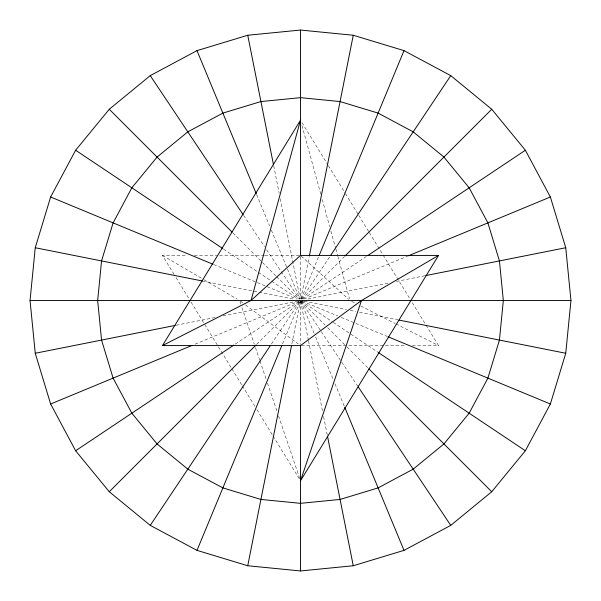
<?xml version="1.0" encoding="UTF-8"?>
<svg xmlns="http://www.w3.org/2000/svg" width="601" height="601" viewBox="0 0 601 601"><rect width="100%" height="100%" fill="white"/><g stroke="black" fill="none" stroke-linecap="round" stroke-linejoin="round"><path stroke-width="0.45" stroke-dasharray="3 2.25" d="M291.891 343.787L300.32 301.424M300.868 298.667L309.252 256.492M282.53 343.877L300.139 301.364M301.214 298.772L318.83 256.251M271.419 344.02L299.982 301.274M301.537 298.945L330.234 255.996M256.672 344.328L299.839 301.161M301.83 299.17L344.328 256.672M235.216 344.125L299.726 301.018M302.844 298.937L366.865 256.154M195.145 344.14L298.772 301.214M303.956 299.073L407.583 256.146M176.161 325.231L215.767 317.358M223.136 315.886L296.834 301.229M307.87 299.035L388.915 282.913M396.284 281.448L424.839 275.769M174.08 274.402L162.458 255.425L186.873 255.425M194.281 255.425L216.736 255.425M219.538 255.425L264.207 255.425M264.816 255.425L300.5 255.425M301.432 345.575L404.961 345.575M412.339 345.575L438.542 345.575L410.934 300.5M202.402 280.99L293.168 299.043M304.181 301.236L346.552 309.658M350.233 310.394L355.762 311.491M359.443 312.227L398.125 319.92M213.746 264.56L297.029 299.065M302.235 301.221L337.807 315.953M341.278 317.388L387.254 336.44M351.63 301.349L354.973 303.054M360.825 306.029L395.082 323.466M395.924 323.886L438.542 345.575M162.458 255.425L203.401 279.367M204.205 279.841L237.117 299.088M223.557 249.092L298.171 298.945M301.281 301.018L332.511 321.888M333.292 322.414L377.796 352.148M242.534 302.724L239.521 300.5L240.723 304.053M245.546 304.955L298.239 343.907M301.184 256.049L348.588 299.245M232.767 232.767L275.934 275.934M276.595 276.595L299.178 299.178M301.161 301.161L325.066 325.066M327.725 327.725L346.319 346.319M346.98 346.98L368.233 368.233M243.63 215.391L264.5 246.628M266.589 249.746L299.456 298.937M301.018 301.274L321.272 331.587M321.37 331.729L341.195 361.404M341.714 362.185L357.625 385.992M301.965 122.596L327.943 165.005M328.356 165.673L345.102 193.011M345.455 193.597L358.647 215.135M358.82 215.421L369.112 232.219M369.397 232.685L409.965 298.915M176.018 277.564L189.097 298.915M191.035 302.085L231.603 368.315M231.888 368.781L242.18 385.579M242.353 385.865L255.057 406.607M256.882 409.589L272.644 435.327M273.057 435.995L299.523 479.207M256.657 194.656L269.594 225.886M271.389 230.228L299.779 298.765M300.861 301.364L314.158 333.465M315.593 336.936L333.202 379.449M334.997 383.791L344.343 406.344M241.925 307.607L254.246 344.02M255.448 347.573L259.647 360.007M259.948 360.893L266.258 379.547M267.46 383.1L277.069 411.52M278.571 415.96L299.599 478.133M301.987 125.609L320.776 194.123M322.264 199.532L329.679 226.577M330.918 231.085L335.613 248.213M335.861 249.115L337.597 255.425M337.845 256.327L349.466 298.697M273.695 165.733L279.165 193.237M280.261 198.736L300.132 298.667M300.68 301.417L308.381 340.106M308.523 340.835L322.482 411.024M323.586 416.546L327.305 435.267M300.5 256.567L300.5 298.629M300.5 301.432L300.5 344.433"/><path stroke-width="0.9" d="M30.05 300.5L35.249 247.74L50.634 197L75.628 150.242L109.262 109.262L150.242 75.628L197 50.634L247.74 35.249L300.5 30.05L353.26 35.249L404 50.634L450.758 75.628L491.738 109.262L525.372 150.242L550.366 197L565.751 247.74L570.95 300.5L565.751 353.26L550.366 404L525.372 450.758L491.738 491.738L450.758 525.372L404 550.366L353.26 565.751L300.5 570.95L247.74 565.751L197 550.366L150.242 525.372L109.262 491.738L75.628 450.758L50.634 404L35.249 353.26L30.05 300.5L570.95 300.5M247.74 565.751L291.523 345.628M309.432 255.575L353.26 35.249M251.045 300.5L300.5 120.2L162.458 345.575L300.5 345.575L361.479 300.5L438.542 255.425L300.5 255.425L251.045 300.5L162.458 345.575M361.479 300.5L300.5 480.8L438.542 255.425M197 550.366L281.816 345.613M319.101 255.59L404 50.634M150.242 525.372L270.382 345.575M330.618 255.425L450.758 75.628M109.262 491.738L256.011 344.989M344.989 256.011L491.738 109.262M75.628 450.758L233.661 345.162M367.647 255.635L525.372 150.242M50.634 404L192.05 345.417M408.447 255.786L550.366 197M35.249 353.26L175.244 325.419M425.756 275.581L565.751 247.74M35.249 247.74L202.402 280.99M399.049 320.1L565.751 353.26M50.634 197L212.874 264.207M388.126 336.793L550.366 404M75.628 150.242L222.783 248.566M378.577 352.674L525.372 450.758M109.262 109.262L232.106 232.106M368.894 368.894L491.738 491.738M150.242 75.628L243.112 214.61M358.143 386.766L450.758 525.372M197 50.634L256.296 193.785M344.704 407.215L404 550.366M247.74 35.249L273.508 164.817M327.492 436.183L353.26 565.751M300.5 30.05L300.5 255.635M300.5 345.365L300.5 570.95M101.561 260.932L97.662 300.5L101.561 340.068L113.101 378.119L131.844 413.188L157.071 443.929L187.812 469.156L222.881 487.899L260.932 499.439L300.5 503.337L340.068 499.439L378.119 487.899L413.188 469.156L443.929 443.929L469.156 413.188L487.899 378.119L499.439 340.068L503.337 300.5L499.439 260.932L487.899 222.881L469.156 187.812L443.929 157.071L413.188 131.844L378.119 113.101L340.068 101.561L300.5 97.662L260.932 101.561L222.881 113.101L187.812 131.844L157.071 157.071L131.844 187.812L113.101 222.881L101.561 260.932"/></g></svg>
